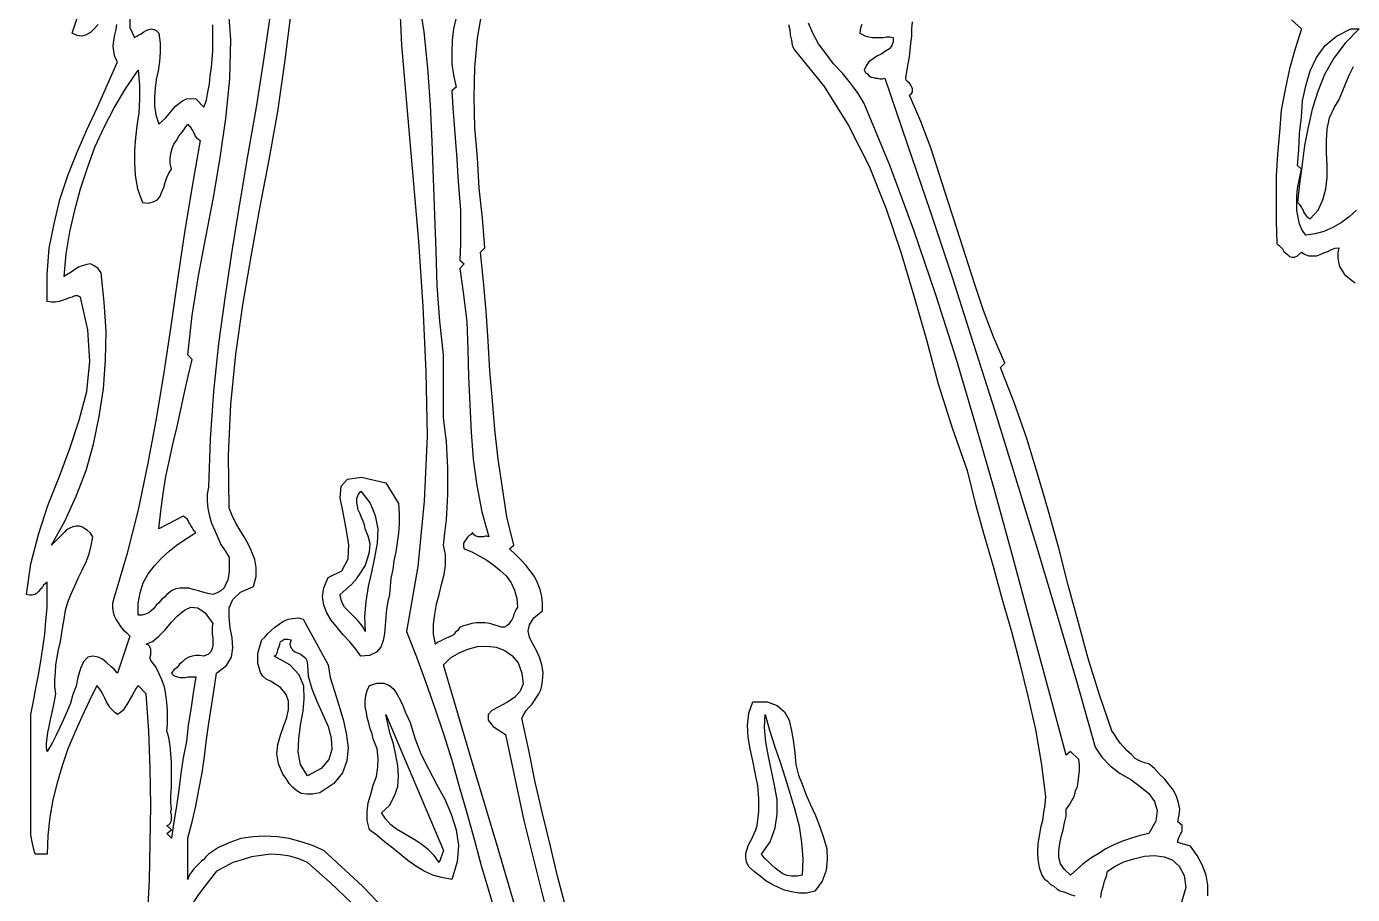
# Model space of a CAD drawing. Extents: x 0.03 to 4.81, y 0.03 to 9.13.
# Drawn here: x 0.203 to 2.317, y 5.495 to 6.879 of the extents above; entities that cross this region are included whole.
import ezdxf

# ---------------------------------------------------------------- set-up
doc = ezdxf.new("R2010")
doc.units = 0
doc.layers.add('1', color=7, linetype='Continuous')

msp = doc.modelspace()

# ---------------------------------------------------------------- linework, layer by layer
for points in [[(0.317, 6.882), (0.311, 6.875), (0.305, 6.869), (0.298, 6.865), (0.291, 6.863), (0.284, 6.864), (0.276, 6.868), (0.294, 6.923)], [(0.396, 5.458), (0.399, 5.518), (0.4, 5.577), (0.401, 5.637), (0.4, 5.696), (0.398, 5.756), (0.394, 5.815), (0.381, 5.828), (0.378, 5.824), (0.375, 5.819), (0.372, 5.813), (0.369, 5.808), (0.366, 5.803), (0.363, 5.798), (0.36, 5.793), (0.357, 5.789), (0.353, 5.785), (0.348, 5.782), (0.344, 5.785), (0.34, 5.789), (0.336, 5.793), (0.333, 5.798), (0.33, 5.803), (0.328, 5.808), (0.325, 5.813), (0.322, 5.819), (0.319, 5.824), (0.315, 5.828), (0.303, 5.803), (0.291, 5.778), (0.28, 5.753), (0.269, 5.727), (0.26, 5.7), (0.252, 5.673), (0.245, 5.646), (0.24, 5.618), (0.237, 5.589), (0.236, 5.559), (0.217, 5.559), (0.214, 5.569), (0.212, 5.579), (0.21, 5.59), (0.21, 5.601), (0.21, 5.613), (0.21, 5.624), (0.21, 5.635), (0.21, 5.645), (0.21, 5.655), (0.21, 5.664), (0.21, 5.674), (0.21, 5.685), (0.21, 5.697), (0.21, 5.71), (0.21, 5.723), (0.21, 5.736), (0.21, 5.749), (0.21, 5.761), (0.21, 5.773), (0.21, 5.782), (0.214, 5.803), (0.218, 5.824), (0.222, 5.845), (0.226, 5.867), (0.229, 5.888), (0.232, 5.91), (0.234, 5.931), (0.236, 5.952), (0.236, 5.973), (0.236, 5.993), (0.233, 5.99), (0.23, 5.988), (0.228, 5.984), (0.225, 5.981), (0.222, 5.978), (0.219, 5.975), (0.216, 5.973), (0.212, 5.972), (0.208, 5.972), (0.203, 5.973), (0.21, 6.022), (0.222, 6.069), (0.237, 6.115), (0.255, 6.16), (0.272, 6.206), (0.287, 6.251), (0.299, 6.297), (0.304, 6.345), (0.301, 6.395), (0.289, 6.447), (0.285, 6.449), (0.28, 6.449), (0.276, 6.447), (0.271, 6.446), (0.266, 6.444), (0.26, 6.442), (0.255, 6.44), (0.249, 6.439), (0.243, 6.439), (0.236, 6.44), (0.236, 6.483), (0.239, 6.525), (0.247, 6.564), (0.256, 6.603), (0.269, 6.641), (0.284, 6.678), (0.299, 6.714), (0.316, 6.75), (0.332, 6.786), (0.348, 6.822), (0.344, 6.83), (0.342, 6.839), (0.341, 6.847), (0.342, 6.856), (0.344, 6.865), (0.346, 6.874), (0.347, 6.882)], [(0.368, 6.891), (0.368, 6.877), (0.375, 6.861), (0.379, 6.863), (0.382, 6.865), (0.386, 6.867), (0.39, 6.87), (0.394, 6.872), (0.398, 6.874), (0.402, 6.875), (0.406, 6.874), (0.41, 6.872), (0.414, 6.868), (0.416, 6.852), (0.416, 6.837), (0.415, 6.823), (0.413, 6.808), (0.41, 6.794), (0.408, 6.78), (0.407, 6.766), (0.407, 6.752), (0.409, 6.738), (0.414, 6.723), (0.42, 6.728), (0.425, 6.733), (0.43, 6.739), (0.435, 6.745), (0.44, 6.751), (0.446, 6.756), (0.452, 6.76), (0.458, 6.763), (0.465, 6.764), (0.473, 6.763), (0.486, 6.75), (0.49, 6.761), (0.492, 6.774), (0.495, 6.787), (0.496, 6.8), (0.498, 6.813), (0.499, 6.826), (0.5, 6.839), (0.5, 6.851), (0.5, 6.863), (0.5, 6.875), (0.5, 6.881)], [(0.796, 6.118), (0.797, 6.102), (0.797, 6.086), (0.796, 6.071), (0.794, 6.056), (0.792, 6.041), (0.789, 6.027), (0.787, 6.013), (0.784, 5.999), (0.783, 5.986), (0.782, 5.973), (0.779, 5.962), (0.777, 5.95), (0.776, 5.937), (0.775, 5.924), (0.774, 5.911), (0.772, 5.9), (0.768, 5.889), (0.761, 5.881), (0.75, 5.876), (0.736, 5.875), (0.728, 5.886), (0.719, 5.897), (0.708, 5.909), (0.699, 5.92), (0.689, 5.932), (0.682, 5.944), (0.677, 5.956), (0.675, 5.97), (0.677, 5.984), (0.684, 6), (0.706, 6.011), (0.716, 6.03), (0.717, 6.053), (0.713, 6.078), (0.708, 6.104), (0.703, 6.127), (0.705, 6.146), (0.715, 6.157), (0.737, 6.16), (0.776, 6.151), (0.796, 6.118)], [(0.684, 5.861), (0.687, 5.841), (0.694, 5.819), (0.701, 5.797), (0.708, 5.774), (0.713, 5.752), (0.716, 5.729), (0.714, 5.708), (0.707, 5.689), (0.693, 5.672), (0.671, 5.657), (0.659, 5.655), (0.65, 5.655), (0.641, 5.656), (0.634, 5.66), (0.627, 5.666), (0.622, 5.672), (0.617, 5.68), (0.612, 5.687), (0.608, 5.696), (0.605, 5.703), (0.602, 5.719), (0.604, 5.734), (0.608, 5.749), (0.613, 5.763), (0.618, 5.777), (0.621, 5.79), (0.621, 5.803), (0.617, 5.814), (0.608, 5.825), (0.592, 5.835), (0.585, 5.838), (0.58, 5.843), (0.576, 5.849), (0.574, 5.856), (0.572, 5.863), (0.572, 5.871), (0.572, 5.879), (0.574, 5.887), (0.576, 5.894), (0.578, 5.901), (0.583, 5.905), (0.588, 5.911), (0.593, 5.916), (0.599, 5.921), (0.606, 5.926), (0.612, 5.93), (0.62, 5.934), (0.627, 5.935), (0.636, 5.936), (0.644, 5.934), (0.684, 5.861)], [(0.815, 5.769), (0.822, 5.744), (0.832, 5.719), (0.844, 5.695), (0.857, 5.671), (0.87, 5.647), (0.88, 5.623), (0.888, 5.598), (0.892, 5.573), (0.89, 5.547), (0.881, 5.519), (0.865, 5.522), (0.851, 5.526), (0.837, 5.532), (0.824, 5.54), (0.811, 5.549), (0.799, 5.559), (0.787, 5.569), (0.774, 5.579), (0.762, 5.589), (0.75, 5.598), (0.746, 5.613), (0.746, 5.627), (0.748, 5.641), (0.752, 5.655), (0.756, 5.669), (0.761, 5.683), (0.763, 5.698), (0.764, 5.712), (0.762, 5.727), (0.756, 5.743), (0.754, 5.751), (0.751, 5.759), (0.749, 5.768), (0.746, 5.777), (0.745, 5.785), (0.743, 5.794), (0.743, 5.803), (0.744, 5.812), (0.746, 5.82), (0.75, 5.828), (0.762, 5.832), (0.773, 5.832), (0.782, 5.828), (0.789, 5.822), (0.794, 5.814), (0.799, 5.805), (0.803, 5.796), (0.807, 5.786), (0.811, 5.777), (0.815, 5.769)], [(1.44, 5.671), (1.446, 5.655), (1.453, 5.638), (1.461, 5.621), (1.468, 5.603), (1.474, 5.586), (1.479, 5.568), (1.48, 5.551), (1.478, 5.533), (1.472, 5.516), (1.46, 5.5), (1.447, 5.497), (1.435, 5.497), (1.423, 5.499), (1.412, 5.502), (1.402, 5.506), (1.392, 5.511), (1.382, 5.517), (1.373, 5.524), (1.364, 5.531), (1.355, 5.539), (1.351, 5.547), (1.35, 5.554), (1.35, 5.561), (1.352, 5.567), (1.354, 5.573), (1.357, 5.579), (1.36, 5.585), (1.363, 5.591), (1.366, 5.598), (1.368, 5.605), (1.371, 5.627), (1.371, 5.648), (1.369, 5.668), (1.365, 5.689), (1.361, 5.708), (1.357, 5.727), (1.354, 5.746), (1.353, 5.765), (1.355, 5.784), (1.361, 5.802), (1.384, 5.802), (1.4, 5.796), (1.412, 5.786), (1.419, 5.773), (1.423, 5.756), (1.426, 5.738), (1.428, 5.72), (1.43, 5.702), (1.434, 5.685), (1.44, 5.671)], [(0.722, 5.481), (0.687, 5.514), (0.651, 5.546), (0.637, 5.552), (0.623, 5.556), (0.608, 5.558), (0.592, 5.559), (0.577, 5.557), (0.562, 5.555), (0.547, 5.55), (0.532, 5.546), (0.519, 5.539), (0.506, 5.532), (0.491, 5.513), (0.477, 5.495), (0.464, 5.475)]]:
    msp.add_lwpolyline(points)
at = {"layer": '1'}
for points in [[(0.796, 6.953), (0.801, 6.849), (0.81, 6.744), (0.819, 6.64), (0.828, 6.536), (0.835, 6.432), (0.84, 6.328), (0.842, 6.225), (0.837, 6.122), (0.827, 6.018), (0.809, 5.914), (0.825, 5.874), (0.84, 5.833), (0.854, 5.792), (0.868, 5.751), (0.881, 5.709), (0.893, 5.667), (0.905, 5.625), (0.917, 5.583), (0.928, 5.541), (0.94, 5.5), (0.958, 5.44)], [(0.592, 6.901), (0.581, 6.825), (0.569, 6.75), (0.556, 6.675), (0.543, 6.599), (0.531, 6.524), (0.52, 6.449), (0.509, 6.373), (0.501, 6.297), (0.496, 6.221), (0.493, 6.144), (0.491, 6.133), (0.491, 6.122), (0.492, 6.11), (0.495, 6.098), (0.498, 6.087), (0.503, 6.076), (0.508, 6.064), (0.513, 6.053), (0.52, 6.043), (0.526, 6.032), (0.526, 6.025), (0.526, 6.018), (0.526, 6.01), (0.525, 6.003), (0.524, 5.996), (0.521, 5.99), (0.518, 5.984), (0.513, 5.979), (0.507, 5.976), (0.5, 5.973), (0.492, 5.975), (0.484, 5.977), (0.477, 5.979), (0.469, 5.981), (0.462, 5.983), (0.455, 5.983), (0.448, 5.983), (0.441, 5.982), (0.434, 5.979), (0.427, 5.973), (0.423, 5.969), (0.418, 5.965), (0.414, 5.96), (0.41, 5.956), (0.406, 5.951), (0.402, 5.947), (0.398, 5.944), (0.393, 5.942), (0.387, 5.94), (0.381, 5.94), (0.381, 5.959), (0.384, 5.976), (0.389, 5.992), (0.397, 6.006), (0.407, 6.019), (0.418, 6.031), (0.431, 6.043), (0.444, 6.053), (0.459, 6.063), (0.473, 6.072), (0.471, 6.074), (0.469, 6.077), (0.467, 6.08), (0.465, 6.083), (0.464, 6.085), (0.462, 6.088), (0.461, 6.091), (0.459, 6.094), (0.456, 6.096), (0.453, 6.098), (0.414, 6.078), (0.417, 6.106), (0.421, 6.134), (0.425, 6.161), (0.431, 6.188), (0.437, 6.215), (0.443, 6.241), (0.449, 6.268), (0.455, 6.295), (0.461, 6.321), (0.467, 6.348), (0.46, 6.355), (0.467, 6.418), (0.477, 6.481), (0.489, 6.543), (0.501, 6.606), (0.512, 6.669), (0.521, 6.732), (0.527, 6.795), (0.529, 6.858), (0.524, 6.922)], [(0.888, 6.893), (0.884, 6.875), (0.882, 6.857), (0.881, 6.838), (0.881, 6.819), (0.884, 6.801), (0.888, 6.782), (0.881, 6.776), (0.883, 6.749), (0.885, 6.722), (0.887, 6.694), (0.889, 6.667), (0.891, 6.639), (0.893, 6.612), (0.895, 6.585), (0.895, 6.558), (0.895, 6.532), (0.894, 6.506), (0.901, 6.5), (0.894, 6.493), (0.9, 6.451), (0.905, 6.408), (0.907, 6.364), (0.908, 6.32), (0.91, 6.276), (0.912, 6.232), (0.915, 6.189), (0.921, 6.147), (0.929, 6.105), (0.94, 6.065), (0.937, 6.066), (0.935, 6.066), (0.932, 6.065), (0.929, 6.065), (0.925, 6.065), (0.923, 6.065), (0.92, 6.066), (0.918, 6.067), (0.916, 6.069), (0.914, 6.072), (0.912, 6.069), (0.909, 6.067), (0.907, 6.065), (0.905, 6.063), (0.903, 6.06), (0.902, 6.058), (0.9, 6.055), (0.9, 6.052), (0.9, 6.049), (0.901, 6.046), (0.913, 6.041), (0.925, 6.035), (0.937, 6.028), (0.948, 6.02), (0.958, 6.012), (0.968, 6.003), (0.976, 5.992), (0.981, 5.98), (0.985, 5.967), (0.986, 5.953), (0.984, 5.95), (0.982, 5.946), (0.98, 5.942), (0.979, 5.937), (0.977, 5.933), (0.975, 5.93), (0.972, 5.926), (0.969, 5.923), (0.965, 5.921), (0.96, 5.921), (0.954, 5.923), (0.948, 5.925), (0.942, 5.927), (0.934, 5.928), (0.927, 5.928), (0.92, 5.928), (0.913, 5.927), (0.906, 5.925), (0.9, 5.923), (0.894, 5.921), (0.891, 5.916), (0.887, 5.913), (0.884, 5.909), (0.88, 5.907), (0.876, 5.905), (0.871, 5.903), (0.867, 5.901), (0.863, 5.899), (0.859, 5.897), (0.855, 5.894), (0.852, 5.91), (0.852, 5.926), (0.854, 5.942), (0.857, 5.958), (0.861, 5.973), (0.865, 5.989), (0.869, 6.005), (0.871, 6.02), (0.871, 6.037), (0.868, 6.052), (0.87, 6.071), (0.873, 6.092), (0.874, 6.112), (0.875, 6.133), (0.875, 6.154), (0.875, 6.175), (0.874, 6.196), (0.873, 6.217), (0.87, 6.237), (0.868, 6.256), (0.868, 6.264), (0.868, 6.273), (0.868, 6.284), (0.868, 6.294), (0.868, 6.305), (0.868, 6.317), (0.868, 6.327), (0.868, 6.337), (0.868, 6.347), (0.868, 6.355), (0.862, 6.409), (0.858, 6.465), (0.856, 6.521), (0.854, 6.578), (0.852, 6.636), (0.85, 6.695), (0.847, 6.753), (0.843, 6.812), (0.837, 6.87), (0.828, 6.927)], [(0.796, 5.448), (0.739, 5.508), (0.677, 5.565), (0.659, 5.573), (0.641, 5.579), (0.622, 5.584), (0.603, 5.587), (0.583, 5.588), (0.564, 5.587), (0.545, 5.584), (0.527, 5.578), (0.509, 5.57), (0.493, 5.559), (0.489, 5.555), (0.486, 5.551), (0.482, 5.548), (0.478, 5.544), (0.474, 5.54), (0.47, 5.536), (0.467, 5.532), (0.464, 5.528), (0.462, 5.524), (0.46, 5.519), (0.46, 5.524), (0.46, 5.53), (0.46, 5.537), (0.46, 5.544), (0.46, 5.552), (0.46, 5.56), (0.46, 5.567), (0.46, 5.574), (0.46, 5.58), (0.46, 5.585), (0.467, 5.611), (0.473, 5.636), (0.478, 5.662), (0.483, 5.689), (0.487, 5.715), (0.49, 5.742), (0.494, 5.768), (0.498, 5.795), (0.502, 5.822), (0.506, 5.848), (0.522, 5.86), (0.53, 5.873), (0.532, 5.888), (0.531, 5.904), (0.528, 5.92), (0.526, 5.937), (0.526, 5.952), (0.532, 5.965), (0.544, 5.977), (0.565, 5.986), (0.569, 6.002), (0.569, 6.016), (0.567, 6.029), (0.562, 6.042), (0.557, 6.053), (0.55, 6.065), (0.543, 6.076), (0.537, 6.087), (0.531, 6.099), (0.526, 6.111), (0.525, 6.195), (0.529, 6.276), (0.537, 6.356), (0.548, 6.435), (0.561, 6.512), (0.575, 6.589), (0.59, 6.666), (0.604, 6.743), (0.615, 6.821), (0.625, 6.901)], [(1.063, 5.474), (1.05, 5.524), (1.038, 5.574), (1.026, 5.624), (1.014, 5.674), (1.004, 5.725), (0.993, 5.776), (0.996, 5.782), (1, 5.788), (1.004, 5.793), (1.009, 5.798), (1.013, 5.804), (1.017, 5.81), (1.02, 5.815), (1.023, 5.821), (1.025, 5.828), (1.026, 5.835), (1.027, 5.849), (1.025, 5.861), (1.021, 5.873), (1.016, 5.884), (1.01, 5.895), (1.005, 5.905), (1.003, 5.915), (1.005, 5.925), (1.012, 5.936), (1.026, 5.947), (1.026, 5.959), (1.025, 5.97), (1.022, 5.981), (1.018, 5.992), (1.013, 6.002), (1.006, 6.011), (0.999, 6.02), (0.991, 6.029), (0.983, 6.037), (0.973, 6.046), (0.98, 6.052), (0.969, 6.097), (0.962, 6.143), (0.955, 6.189), (0.95, 6.236), (0.946, 6.282), (0.942, 6.33), (0.939, 6.377), (0.936, 6.425), (0.932, 6.472), (0.927, 6.519), (0.934, 6.526), (0.93, 6.573), (0.925, 6.621), (0.922, 6.669), (0.918, 6.717), (0.917, 6.766), (0.918, 6.813), (0.922, 6.86), (0.93, 6.906)], [(1.418, 6.882), (1.42, 6.874), (1.421, 6.865), (1.423, 6.857), (1.424, 6.849), (1.427, 6.842), (1.475, 6.783), (1.514, 6.721), (1.547, 6.656), (1.574, 6.588), (1.597, 6.519), (1.618, 6.449), (1.638, 6.379), (1.657, 6.309), (1.679, 6.239), (1.703, 6.171), (1.716, 6.119), (1.73, 6.067), (1.745, 6.016), (1.759, 5.965), (1.774, 5.914), (1.787, 5.863), (1.8, 5.811), (1.812, 5.758), (1.821, 5.705), (1.828, 5.651), (1.827, 5.638), (1.825, 5.626), (1.823, 5.613), (1.82, 5.601), (1.818, 5.588), (1.816, 5.576), (1.815, 5.563), (1.816, 5.551), (1.818, 5.538), (1.822, 5.526), (1.826, 5.52), (1.831, 5.516), (1.836, 5.511), (1.841, 5.508), (1.846, 5.504), (1.851, 5.501), (1.857, 5.499), (1.863, 5.497), (1.868, 5.495), (1.875, 5.493)], [(1.535, 6.882), (1.533, 6.876), (1.532, 6.868), (1.537, 6.865), (1.541, 6.863), (1.546, 6.862), (1.552, 6.861), (1.557, 6.861), (1.563, 6.861), (1.569, 6.861), (1.574, 6.862), (1.58, 6.862), (1.585, 6.861), (1.585, 6.854), (1.583, 6.848), (1.579, 6.843), (1.573, 6.839), (1.567, 6.835), (1.559, 6.831), (1.553, 6.827), (1.546, 6.822), (1.542, 6.816), (1.539, 6.809), (1.541, 6.805), (1.544, 6.803), (1.547, 6.8), (1.55, 6.798), (1.553, 6.797), (1.557, 6.796), (1.56, 6.796), (1.564, 6.795), (1.568, 6.795), (1.572, 6.796), (1.608, 6.69), (1.644, 6.584), (1.679, 6.479), (1.713, 6.372), (1.747, 6.266), (1.78, 6.159), (1.813, 6.052), (1.845, 5.945), (1.877, 5.837), (1.907, 5.73), (1.918, 5.714), (1.931, 5.7), (1.947, 5.688), (1.964, 5.678), (1.979, 5.667), (1.993, 5.656), (2.002, 5.643), (2.006, 5.629), (2.004, 5.612), (1.993, 5.592), (1.979, 5.589), (1.965, 5.585), (1.951, 5.58), (1.937, 5.574), (1.924, 5.568), (1.912, 5.56), (1.9, 5.553), (1.888, 5.544), (1.878, 5.535), (1.868, 5.526), (1.858, 5.535), (1.852, 5.544), (1.849, 5.554), (1.849, 5.565), (1.851, 5.576), (1.853, 5.587), (1.856, 5.598), (1.858, 5.609), (1.861, 5.62), (1.861, 5.631), (1.866, 5.638), (1.87, 5.645), (1.874, 5.652), (1.876, 5.66), (1.879, 5.667), (1.88, 5.675), (1.881, 5.684), (1.882, 5.692), (1.882, 5.701), (1.881, 5.71), (1.868, 5.723), (1.861, 5.717), (1.833, 5.822), (1.804, 5.928), (1.776, 6.033), (1.747, 6.138), (1.717, 6.243), (1.686, 6.348), (1.653, 6.451), (1.618, 6.554), (1.58, 6.656), (1.539, 6.756), (1.529, 6.772), (1.517, 6.788), (1.504, 6.804), (1.49, 6.819), (1.478, 6.835), (1.466, 6.851), (1.457, 6.868), (1.45, 6.884)], [(2.087, 5.493), (2.087, 5.51), (2.084, 5.526), (2.078, 5.542), (2.07, 5.557), (2.059, 5.572), (2.039, 5.578), (2.039, 5.581), (2.04, 5.584), (2.041, 5.587), (2.042, 5.589), (2.043, 5.591), (2.045, 5.594), (2.046, 5.596), (2.046, 5.599), (2.046, 5.601), (2.046, 5.605), (2.039, 5.611), (2.041, 5.622), (2.042, 5.631), (2.04, 5.641), (2.037, 5.651), (2.032, 5.661), (2.025, 5.67), (2.018, 5.679), (2.01, 5.687), (2.002, 5.696), (1.993, 5.703), (1.986, 5.705), (1.978, 5.708), (1.971, 5.712), (1.965, 5.718), (1.958, 5.724), (1.953, 5.73), (1.947, 5.736), (1.942, 5.743), (1.938, 5.75), (1.934, 5.756), (1.914, 5.813), (1.896, 5.871), (1.88, 5.93), (1.864, 5.988), (1.849, 6.047), (1.833, 6.106), (1.816, 6.164), (1.798, 6.222), (1.778, 6.279), (1.756, 6.335), (1.763, 6.342), (1.745, 6.384), (1.729, 6.426), (1.715, 6.469), (1.701, 6.512), (1.687, 6.555), (1.673, 6.599), (1.659, 6.642), (1.645, 6.685), (1.629, 6.727), (1.611, 6.769), (1.614, 6.771), (1.616, 6.774), (1.616, 6.777), (1.616, 6.779), (1.615, 6.782), (1.613, 6.785), (1.611, 6.788), (1.608, 6.791), (1.606, 6.793), (1.605, 6.796), (1.607, 6.807), (1.609, 6.819), (1.611, 6.83), (1.612, 6.841), (1.613, 6.852), (1.615, 6.863), (1.615, 6.875), (1.616, 6.886)], [(2.22, 6.889), (2.236, 6.875), (2.226, 6.843), (2.217, 6.811), (2.21, 6.778), (2.204, 6.745), (2.201, 6.71), (2.198, 6.675), (2.196, 6.64), (2.196, 6.604), (2.196, 6.569), (2.197, 6.532), (2.2, 6.53), (2.203, 6.527), (2.206, 6.524), (2.208, 6.52), (2.211, 6.517), (2.214, 6.515), (2.217, 6.512), (2.221, 6.511), (2.225, 6.511), (2.23, 6.513), (2.236, 6.519), (2.242, 6.515), (2.248, 6.513), (2.254, 6.513), (2.26, 6.513), (2.266, 6.515), (2.272, 6.518), (2.278, 6.52), (2.284, 6.523), (2.29, 6.525), (2.296, 6.526), (2.294, 6.518), (2.294, 6.51), (2.295, 6.503), (2.297, 6.496), (2.301, 6.489), (2.305, 6.483), (2.31, 6.479), (2.316, 6.474), (2.322, 6.47)], [(2.324, 6.586), (2.312, 6.575), (2.3, 6.566), (2.286, 6.558), (2.272, 6.552), (2.258, 6.548), (2.243, 6.546), (2.237, 6.554), (2.233, 6.564), (2.231, 6.574), (2.229, 6.585), (2.229, 6.597), (2.229, 6.608), (2.23, 6.62), (2.232, 6.631), (2.234, 6.641), (2.236, 6.651), (2.23, 6.657), (2.232, 6.682), (2.233, 6.708), (2.236, 6.734), (2.238, 6.76), (2.243, 6.784), (2.25, 6.808), (2.26, 6.829), (2.274, 6.848), (2.292, 6.863), (2.315, 6.875), (2.328, 6.875), (2.306, 6.852), (2.288, 6.828), (2.273, 6.802), (2.262, 6.775), (2.253, 6.747), (2.247, 6.718), (2.241, 6.689), (2.237, 6.659), (2.233, 6.628), (2.23, 6.598), (2.232, 6.596), (2.234, 6.593), (2.236, 6.59), (2.238, 6.587), (2.239, 6.585), (2.24, 6.582), (2.242, 6.579), (2.244, 6.576), (2.247, 6.574), (2.25, 6.572), (2.263, 6.586), (2.27, 6.602), (2.275, 6.62), (2.277, 6.638), (2.277, 6.657), (2.276, 6.677), (2.276, 6.697), (2.277, 6.715), (2.281, 6.733), (2.289, 6.75), (2.296, 6.761), (2.301, 6.774), (2.307, 6.788), (2.313, 6.802), (2.319, 6.815)], [(0.388, 6.598), (0.398, 6.597), (0.405, 6.599), (0.412, 6.602), (0.416, 6.608), (0.419, 6.615), (0.422, 6.622), (0.424, 6.63), (0.427, 6.638), (0.43, 6.645), (0.434, 6.651), (0.432, 6.66), (0.432, 6.668), (0.433, 6.676), (0.435, 6.684), (0.438, 6.691), (0.442, 6.697), (0.446, 6.704), (0.451, 6.71), (0.456, 6.717), (0.46, 6.723), (0.462, 6.721), (0.465, 6.718), (0.466, 6.715), (0.468, 6.712), (0.469, 6.71), (0.471, 6.707), (0.472, 6.704), (0.474, 6.701), (0.477, 6.699), (0.48, 6.697), (0.467, 6.624), (0.455, 6.55), (0.444, 6.475), (0.433, 6.401), (0.422, 6.327), (0.41, 6.253), (0.396, 6.18), (0.381, 6.108), (0.363, 6.037), (0.342, 5.967), (0.34, 5.959), (0.34, 5.952), (0.341, 5.945), (0.343, 5.939), (0.346, 5.933), (0.349, 5.928), (0.353, 5.922), (0.357, 5.917), (0.363, 5.912), (0.368, 5.907), (0.348, 5.848), (0.347, 5.849), (0.343, 5.854), (0.338, 5.858), (0.331, 5.864), (0.324, 5.87), (0.317, 5.873), (0.309, 5.875), (0.301, 5.873), (0.294, 5.866), (0.289, 5.855), (0.285, 5.841), (0.282, 5.827), (0.277, 5.814), (0.273, 5.8), (0.268, 5.787), (0.262, 5.774), (0.256, 5.761), (0.25, 5.748), (0.244, 5.736), (0.236, 5.723), (0.235, 5.729), (0.235, 5.736), (0.236, 5.744), (0.237, 5.753), (0.239, 5.763), (0.241, 5.774), (0.244, 5.785), (0.246, 5.795), (0.248, 5.806), (0.25, 5.815), (0.248, 5.826), (0.248, 5.837), (0.249, 5.849), (0.25, 5.861), (0.252, 5.873), (0.254, 5.885), (0.257, 5.898), (0.259, 5.909), (0.261, 5.922), (0.263, 5.934), (0.265, 5.948), (0.269, 5.961), (0.274, 5.974), (0.28, 5.987), (0.286, 6), (0.292, 6.012), (0.298, 6.025), (0.303, 6.038), (0.306, 6.051), (0.309, 6.065), (0.305, 6.071), (0.3, 6.075), (0.296, 6.078), (0.291, 6.081), (0.287, 6.082), (0.282, 6.082), (0.277, 6.081), (0.272, 6.079), (0.267, 6.076), (0.263, 6.072), (0.243, 6.052), (0.264, 6.09), (0.282, 6.13), (0.298, 6.171), (0.31, 6.213), (0.319, 6.257), (0.326, 6.301), (0.329, 6.347), (0.33, 6.393), (0.327, 6.439), (0.322, 6.486), (0.317, 6.493), (0.311, 6.497), (0.305, 6.5), (0.299, 6.499), (0.292, 6.497), (0.286, 6.495), (0.28, 6.491), (0.274, 6.487), (0.268, 6.483), (0.263, 6.48), (0.266, 6.516), (0.272, 6.551), (0.28, 6.586), (0.289, 6.62), (0.3, 6.653), (0.312, 6.686), (0.327, 6.718), (0.343, 6.749), (0.361, 6.779), (0.381, 6.809), (0.383, 6.785), (0.383, 6.762), (0.382, 6.741), (0.379, 6.72), (0.377, 6.701), (0.375, 6.681), (0.375, 6.661), (0.376, 6.641), (0.38, 6.62), (0.388, 6.598)], [(0.743, 5.914), (0.74, 5.921), (0.736, 5.926), (0.731, 5.932), (0.726, 5.937), (0.721, 5.942), (0.715, 5.948), (0.71, 5.953), (0.707, 5.959), (0.704, 5.966), (0.703, 5.973), (0.712, 5.981), (0.721, 5.989), (0.729, 5.998), (0.736, 6.008), (0.743, 6.019), (0.747, 6.03), (0.75, 6.041), (0.751, 6.054), (0.748, 6.066), (0.743, 6.078), (0.742, 6.084), (0.74, 6.09), (0.737, 6.096), (0.735, 6.102), (0.732, 6.108), (0.731, 6.114), (0.73, 6.12), (0.73, 6.126), (0.732, 6.132), (0.736, 6.138), (0.751, 6.119), (0.759, 6.099), (0.763, 6.078), (0.762, 6.055), (0.758, 6.032), (0.753, 6.009), (0.748, 5.986), (0.744, 5.962), (0.742, 5.938), (0.743, 5.914)], [(0.5, 5.927), (0.499, 5.922), (0.499, 5.916), (0.499, 5.91), (0.5, 5.904), (0.5, 5.898), (0.5, 5.892), (0.499, 5.887), (0.497, 5.882), (0.493, 5.878), (0.486, 5.875), (0.479, 5.876), (0.473, 5.876), (0.467, 5.875), (0.462, 5.873), (0.456, 5.87), (0.452, 5.866), (0.447, 5.862), (0.443, 5.857), (0.438, 5.853), (0.434, 5.848), (0.437, 5.845), (0.44, 5.843), (0.444, 5.842), (0.448, 5.841), (0.452, 5.841), (0.456, 5.841), (0.46, 5.842), (0.465, 5.842), (0.469, 5.842), (0.473, 5.842), (0.469, 5.816), (0.465, 5.79), (0.461, 5.765), (0.458, 5.739), (0.453, 5.713), (0.449, 5.688), (0.446, 5.662), (0.442, 5.636), (0.438, 5.611), (0.434, 5.585), (0.427, 5.592), (0.434, 5.598), (0.427, 5.605), (0.43, 5.606), (0.432, 5.608), (0.433, 5.611), (0.434, 5.613), (0.434, 5.616), (0.434, 5.62), (0.434, 5.622), (0.433, 5.625), (0.433, 5.628), (0.434, 5.631), (0.433, 5.642), (0.433, 5.653), (0.434, 5.666), (0.434, 5.679), (0.434, 5.692), (0.434, 5.706), (0.433, 5.719), (0.432, 5.732), (0.43, 5.745), (0.427, 5.756), (0.428, 5.766), (0.428, 5.778), (0.428, 5.789), (0.427, 5.801), (0.425, 5.814), (0.423, 5.826), (0.419, 5.837), (0.414, 5.848), (0.409, 5.858), (0.401, 5.868), (0.4, 5.871), (0.4, 5.874), (0.401, 5.877), (0.401, 5.879), (0.401, 5.883), (0.401, 5.886), (0.4, 5.888), (0.399, 5.891), (0.397, 5.893), (0.394, 5.894), (0.404, 5.898), (0.414, 5.907), (0.424, 5.917), (0.434, 5.929), (0.444, 5.939), (0.455, 5.948), (0.465, 5.953), (0.476, 5.952), (0.488, 5.944), (0.5, 5.927)], [(0.625, 5.901), (0.623, 5.894), (0.624, 5.889), (0.627, 5.885), (0.631, 5.882), (0.635, 5.88), (0.64, 5.878), (0.644, 5.875), (0.648, 5.872), (0.65, 5.868), (0.651, 5.861), (0.652, 5.843), (0.658, 5.823), (0.666, 5.803), (0.675, 5.783), (0.684, 5.763), (0.689, 5.744), (0.69, 5.726), (0.685, 5.71), (0.673, 5.696), (0.651, 5.684), (0.64, 5.702), (0.636, 5.722), (0.637, 5.743), (0.64, 5.765), (0.644, 5.787), (0.646, 5.807), (0.645, 5.827), (0.638, 5.845), (0.623, 5.861), (0.598, 5.875), (0.601, 5.877), (0.603, 5.881), (0.604, 5.885), (0.606, 5.89), (0.607, 5.894), (0.608, 5.898), (0.611, 5.9), (0.614, 5.902), (0.619, 5.902), (0.625, 5.901)], [(0.998, 5.421), (0.955, 5.568), (0.911, 5.715), (0.868, 5.861), (0.879, 5.872), (0.893, 5.88), (0.907, 5.886), (0.922, 5.89), (0.937, 5.891), (0.952, 5.889), (0.966, 5.884), (0.977, 5.876), (0.987, 5.864), (0.993, 5.848)], [(0.993, 5.848), (0.995, 5.831), (0.99, 5.819), (0.981, 5.809), (0.969, 5.801), (0.956, 5.794), (0.945, 5.788), (0.939, 5.782), (0.939, 5.773), (0.947, 5.763), (0.967, 5.75), (0.996, 5.613), (1.03, 5.477)], [(0.861, 5.546), (0.853, 5.557), (0.844, 5.566), (0.834, 5.574), (0.824, 5.581), (0.814, 5.587), (0.803, 5.593), (0.793, 5.599), (0.784, 5.606), (0.776, 5.615), (0.769, 5.625), (0.782, 5.637), (0.79, 5.652), (0.795, 5.667), (0.796, 5.684), (0.795, 5.7), (0.792, 5.717), (0.788, 5.735), (0.783, 5.751), (0.779, 5.767), (0.776, 5.782), (0.868, 5.565), (0.861, 5.546)], [(1.44, 5.526), (1.432, 5.524), (1.423, 5.524), (1.416, 5.525), (1.409, 5.528), (1.403, 5.532), (1.397, 5.537), (1.391, 5.542), (1.386, 5.547), (1.38, 5.553), (1.375, 5.559), (1.389, 5.579), (1.397, 5.601), (1.4, 5.623), (1.4, 5.646), (1.396, 5.669), (1.391, 5.692), (1.386, 5.715), (1.382, 5.738), (1.38, 5.761), (1.381, 5.782), (1.388, 5.757), (1.396, 5.732), (1.405, 5.706), (1.413, 5.681), (1.421, 5.655), (1.428, 5.63), (1.435, 5.604), (1.439, 5.578), (1.441, 5.552), (1.44, 5.526)], [(1.916, 5.49), (1.917, 5.499), (1.92, 5.507), (1.922, 5.516), (1.925, 5.524), (1.927, 5.532), (1.939, 5.54), (1.953, 5.547), (1.969, 5.552), (1.986, 5.556), (2.002, 5.557), (2.017, 5.555), (2.03, 5.55), (2.041, 5.54), (2.049, 5.525), (2.052, 5.506)], [(2.052, 5.506), (2.044, 5.479)]]:
    msp.add_lwpolyline(points, dxfattribs=at)

doc.saveas('drawing.dxf')
